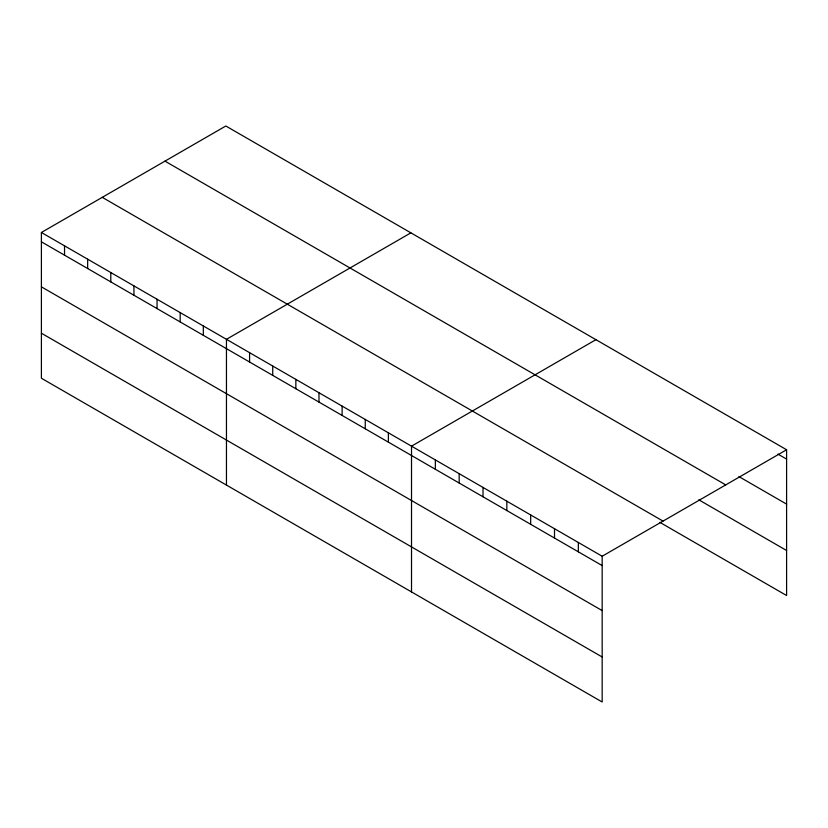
<?xml version="1.0" encoding="UTF-8"?>
<svg xmlns="http://www.w3.org/2000/svg" width="828" height="828" viewBox="0 0 828 828"><rect width="100%" height="100%" fill="white"/><g stroke="black" fill="none" stroke-linecap="round" stroke-linejoin="round"><path stroke-width="1.24" d="M41.4 232.482L602.173 556.24L602.173 701.999L41.4 378.241L41.4 232.482L225.827 126.001L786.6 449.759L786.6 595.518L659.854 522.344M410.885 232.844L226.458 339.314L226.458 485.084M595.932 339.677L411.516 446.157L411.516 591.927M602.173 556.24L786.6 449.759M777.937 454.096L786.6 459.105M738.938 476.607L786.6 504.117M164.969 161.139L725.742 484.897M698.853 499.843L786.6 550.506M102.258 197.343L663.031 521.102M41.4 241.817L602.173 565.586M41.4 286.84L602.173 610.598M41.4 333.218L602.173 656.987M578.337 542.475L578.337 551.821M554.512 528.719L554.512 538.065M530.676 514.954L530.676 524.3M506.839 501.199L506.839 510.545M483.014 487.433L483.014 496.779M459.178 473.678L459.178 483.024M435.342 459.923L435.342 469.259M388.384 432.806L388.384 442.152M365.251 419.444L365.251 428.79M342.119 406.093L342.119 415.439M318.987 392.741L318.987 402.087M295.855 379.379L295.855 388.725M272.722 366.028L272.722 375.374M249.59 352.676L249.59 362.022M203.326 325.963L203.326 335.309M180.193 312.611L180.193 321.957M157.061 299.25L157.061 308.596M133.929 285.898L133.929 295.244M110.797 272.547L110.797 281.882M87.664 259.185L87.664 268.531M64.532 245.833L64.532 255.179"/></g></svg>
